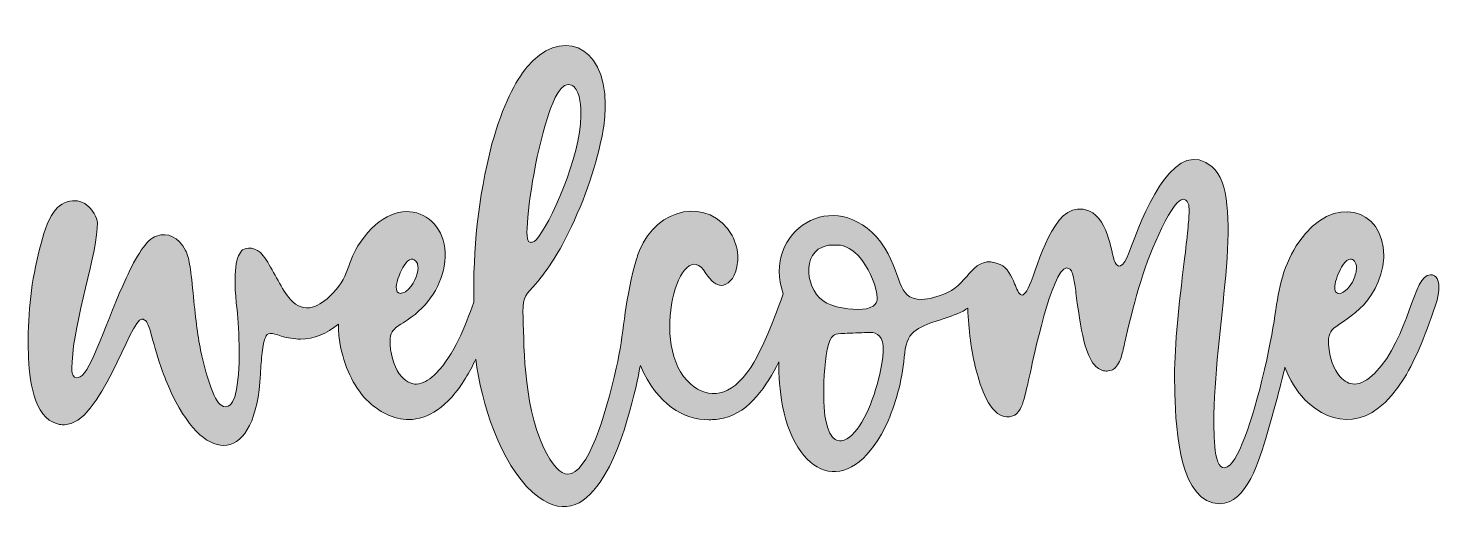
# Model space of a CAD drawing. Header units: inches. Extents: x 7.62 to 17.33, y 15.24 to 18.61.
import ezdxf

# ---------------------------------------------------------------- set-up
doc = ezdxf.new("R2010")
doc.units = ezdxf.units.IN
doc.header["$MEASUREMENT"] = 0
doc.layers.add('Design', color=7, linetype='Continuous', lineweight=0)

msp = doc.modelspace()

# ---------------------------------------------------------------- hatches: boundary and pattern name
at = {"layer": 'Design', "true_color": 0x814415, "transparency": 33554687}
h = msp.add_hatch(color=36, dxfattribs=at)
h.dxf.hatch_style = 2
edge = h.paths.add_edge_path()
edge.add_spline(control_points=[(13.4617, 16.1561), (13.4109, 15.9722), (13.316, 15.7815), (13.2162, 15.7692), (13.2114, 15.7734), (13.141, 15.739), (13.1061, 15.9206), (13.0844, 16.0073), (13.0879, 16.4452), (13.1612, 16.4941), (13.1703, 16.5002), (13.1871, 16.5044), (13.2116, 16.5067), (13.219, 16.5074), (13.2792, 16.5104), (13.3386, 16.5116), (13.4335, 16.5135), (13.5757, 16.5692), (13.4617, 16.1561)], knot_values=[0, 0, 0, 0, 1, 1, 1, 2, 2, 2, 3, 3, 3, 4, 4, 4, 5, 5, 5, 6, 6, 6, 6], degree=3, periodic=0)
edge = h.paths.add_edge_path()
edge.add_spline(control_points=[(13.1176, 17.1124), (13.1383, 17.1168), (13.1982, 17.1172), (13.2208, 17.1124), (13.2561, 17.1047), (13.3185, 17.0689), (13.3653, 17.0011), (13.41, 16.9351), (13.4617, 16.8283), (13.4617, 16.7487), (13.4606, 16.7466), (13.4698, 16.6951), (13.3882, 16.6776), (13.3206, 16.6663), (13.2024, 16.6748), (13.1153, 16.7166), (12.9703, 16.7889), (12.9276, 17.0715), (13.1176, 17.1124)], knot_values=[0, 0, 0, 0, 1, 1, 1, 2, 2, 2, 3, 3, 3, 4, 4, 4, 5, 5, 5, 6, 6, 6, 6], degree=3, periodic=0)
edge = h.paths.add_edge_path()
edge.add_spline(control_points=[(10.2041, 16.9759), (10.2375, 17.0212), (10.2689, 17.0395), (10.2958, 16.9896), (10.2989, 16.9805), (10.3004, 16.9697), (10.3004, 16.9575), (10.3004, 16.9133), (10.2736, 16.8369), (10.2132, 16.7946), (10.1995, 16.787), (10.188, 16.7832), (10.1788, 16.7832), (10.1605, 16.7832), (10.1505, 16.7984), (10.149, 16.829), (10.1524, 16.8666), (10.1825, 16.9409), (10.2041, 16.9759)], knot_values=[0, 0, 0, 0, 1, 1, 1, 2, 2, 2, 3, 3, 3, 4, 4, 4, 5, 5, 5, 6, 6, 6, 6], degree=3, periodic=0)
edge = h.paths.add_edge_path()
edge.add_spline(control_points=[(11.1917, 17.991), (11.2131, 18.0571), (11.2665, 18.2193), (11.335, 18.2193), (11.3546, 18.2193), (11.3631, 18.2165), (11.3763, 18.2032), (11.418, 18.1639), (11.4222, 18.0612), (11.4222, 18.0036), (11.4222, 17.7288), (11.2055, 17.2492), (11.1148, 17.1525), (11.0937, 17.1314), (11.0802, 17.1348), (11.0781, 17.1342), (11.0505, 17.1342), (11.0506, 17.1748), (11.0506, 17.203), (11.0506, 17.3503), (11.1079, 17.7332), (11.1917, 17.991)], knot_values=[0, 0, 0, 0, 1, 1, 1, 2, 2, 2, 3, 3, 3, 4, 4, 4, 5, 5, 5, 6, 6, 6, 7, 7, 7, 7], degree=3, periodic=0)
edge = h.paths.add_edge_path()
edge.add_spline(control_points=[(16.6153, 16.8469), (16.6236, 16.8913), (16.6491, 16.9475), (16.6665, 16.9758), (16.6879, 17.0049), (16.7063, 17.0194), (16.7216, 17.0194), (16.7391, 17.0194), (16.7629, 17.0005), (16.7629, 16.9575), (16.7629, 16.9361), (16.756, 16.9089), (16.7422, 16.876), (16.7255, 16.8362), (16.6804, 16.7832), (16.6413, 16.7832), (16.613, 16.7832), (16.6086, 16.8112), (16.6153, 16.8469)], knot_values=[0, 0, 0, 0, 1, 1, 1, 2, 2, 2, 3, 3, 3, 4, 4, 4, 5, 5, 5, 6, 6, 6, 6], degree=3, periodic=0)
edge = h.paths.add_edge_path()
edge.add_spline(control_points=[(17.2722, 16.9116), (17.149, 16.9116), (17.1334, 16.4865), (16.889, 16.2349), (16.8386, 16.1844), (16.7919, 16.1592), (16.7491, 16.1592), (16.7139, 16.1592), (16.681, 16.176), (16.6505, 16.2096), (16.6046, 16.2632), (16.5778, 16.3373), (16.5702, 16.4322), (16.5702, 16.4322), (16.5702, 16.4551), (16.5702, 16.4551), (16.5702, 16.4811), (16.5751, 16.5025), (16.5851, 16.5193), (16.6249, 16.5868), (16.88, 16.651), (16.9441, 16.9713), (16.9487, 16.9973), (16.951, 17.0217), (16.951, 17.0447), (16.951, 17.3643), (16.6019, 17.4804), (16.366, 17.1364), (16.3169, 17.0649), (16.2791, 16.9844), (16.2526, 16.8951), (16.2036, 16.7301), (16.2121, 16.5942), (16.1118, 16.1861), (16.0293, 15.8504), (15.9243, 15.5574), (15.8406, 15.5857), (15.7678, 15.608), (15.7832, 15.9116), (15.781, 15.9504), (15.7934, 16.5881), (16.0015, 17.4553), (15.7695, 17.6526), (15.5255, 17.8588), (15.3233, 17.4061), (15.2144, 17.1112), (15.189, 17.0442), (15.1491, 16.9305), (15.1077, 16.9839), (15.0717, 17.0298), (15.0652, 17.2894), (14.9207, 17.3498), (14.6981, 17.4426), (14.5932, 17.0495), (14.5215, 16.8653), (14.4921, 16.7898), (14.4714, 16.7675), (14.4547, 16.7721), (14.4364, 16.7771), (14.423, 16.8145), (14.4084, 16.8495), (14.3873, 16.9001), (14.3602, 16.9608), (14.3082, 16.9828), (14.1206, 17.0598), (14.0994, 16.8531), (13.9457, 16.79), (13.8769, 16.7579), (13.818, 16.7419), (13.7691, 16.7419), (13.5832, 16.7419), (13.6489, 16.9118), (13.4869, 17.1364), (13.17, 17.54), (12.6631, 17.2056), (12.8155, 16.7809), (12.805, 16.7544), (12.7038, 16.448), (12.5911, 16.2739), (12.4549, 16.0636), (12.2989, 16.0551), (12.1793, 16.158), (11.8793, 16.4156), (12.1094, 17.2093), (12.2825, 16.9208), (12.3207, 16.8657), (12.3559, 16.8382), (12.388, 16.8382), (12.4276, 16.8382), (12.4796, 16.8756), (12.4959, 16.9667), (12.5005, 16.9866), (12.5028, 17.0064), (12.5028, 17.0263), (12.5028, 17.0783), (12.4897, 17.1303), (12.4637, 17.1823), (12.3048, 17.4548), (11.9421, 17.3725), (11.826, 17.0791), (11.8134, 17.047), (11.8026, 17.0141), (11.7936, 16.9805), (11.717, 16.6951), (11.7216, 16.5121), (11.6659, 16.2692), (11.59, 15.9383), (11.4697, 15.5398), (11.3327, 15.5398), (11.2807, 15.5398), (11.2249, 15.6009), (11.1653, 15.7233), (11.0186, 16.042), (11.0312, 16.4592), (11.023, 16.657), (11.023, 16.7646), (11.0457, 16.7749), (11.111, 16.8496), (11.1396, 16.8822), (11.1762, 16.9271), (11.2226, 16.9977), (11.2593, 17.0535), (11.2968, 17.1204), (11.335, 17.1984), (11.4528, 17.4355), (11.5331, 17.6725), (11.5759, 17.9096), (11.5851, 17.9707), (11.5897, 18.0274), (11.5897, 18.0794), (11.5897, 18.5098), (11.2697, 18.607), (11.0506, 18.3395), (10.9711, 18.2425), (10.8856, 18.0808), (10.8097, 17.8109), (10.7115, 17.4308), (10.6803, 17.0858), (10.6842, 16.7221), (10.6245, 16.5547), (10.5495, 16.3615), (10.4265, 16.2349), (10.3469, 16.1552), (10.2643, 16.1256), (10.1879, 16.2097), (10.1421, 16.2632), (10.1153, 16.3373), (10.1076, 16.4322), (10.1076, 16.4322), (10.1076, 16.4551), (10.1076, 16.4551), (10.1076, 16.4811), (10.1126, 16.5025), (10.1226, 16.5193), (10.1325, 16.5362), (10.1573, 16.5568), (10.1971, 16.5813), (10.3572, 16.676), (10.4499, 16.8129), (10.4816, 16.9713), (10.5431, 17.3194), (10.1676, 17.5216), (9.9035, 17.1364), (9.8081, 16.9974), (9.8344, 16.896), (9.689, 16.7598), (9.6114, 16.6871), (9.4987, 16.6299), (9.4013, 16.7662), (9.3413, 16.8503), (9.2891, 16.9694), (9.2349, 17.0424), (9.1865, 17.1077), (9.1129, 17.0995), (9.0924, 17.0824), (9.0494, 17.0464), (9.0223, 16.9375), (9.0547, 16.6708), (9.0695, 16.5366), (9.0813, 16.2414), (9.0443, 16.0915), (9.0145, 15.9706), (8.9349, 15.9742), (8.8872, 16.1041), (8.852, 16.1928), (8.8241, 16.2892), (8.8035, 16.3932), (8.7828, 16.4972), (8.7656, 16.6287), (8.7519, 16.7878), (8.7427, 16.8765), (8.7346, 16.9415), (8.7278, 16.9828), (8.7209, 17.0241), (8.7113, 17.0562), (8.6991, 17.0791), (8.6512, 17.1709), (8.5784, 17.2043), (8.4995, 17.1778), (8.4303, 17.1545), (8.3589, 17.0356), (8.2907, 16.8884), (8.1628, 16.6128), (8.0459, 16.2383), (7.9742, 16.2097), (7.9563, 16.199), (7.9369, 16.1996), (7.926, 16.2188), (7.9129, 16.2383), (7.9164, 16.2749), (7.9191, 16.3129), (7.9268, 16.5786), (8.1005, 17.0831), (8.0923, 17.2695), (8.0915, 17.2863), (8.0843, 17.307), (8.0705, 17.3315), (8.0167, 17.4301), (7.9023, 17.4531), (7.8159, 17.3705), (7.7564, 17.307), (7.7303, 17.2172), (7.7057, 17.1273), (7.6461, 16.9147), (7.6163, 16.6952), (7.6163, 16.4689), (7.6163, 16.4689), (7.6163, 16.4047), (7.6163, 16.4047), (7.6206, 16.2371), (7.6371, 15.9673), (7.7883, 15.8965), (7.8322, 15.8759), (7.8617, 15.8798), (7.8663, 15.8793), (8.116, 15.8793), (8.3192, 16.6066), (8.3986, 16.6066), (8.4047, 16.6066), (8.4108, 16.6043), (8.4169, 16.5997), (8.4534, 16.5905), (8.476, 16.4208), (8.5408, 16.2464), (8.5607, 16.1928), (8.5836, 16.1378), (8.6096, 16.0812), (8.73, 15.8347), (8.8695, 15.7216), (8.9845, 15.7384), (9.1067, 15.7561), (9.2012, 15.9208), (9.2153, 16.228), (9.2183, 16.28), (9.2222, 16.3293), (9.2267, 16.376), (9.2313, 16.4226), (9.239, 16.4574), (9.2497, 16.4804), (9.2558, 16.4972), (9.2665, 16.5064), (9.2818, 16.5079), (9.2818, 16.5079), (9.2864, 16.5079), (9.2864, 16.5079), (9.3016, 16.5079), (9.3254, 16.5018), (9.3575, 16.4895), (9.4034, 16.4758), (9.4477, 16.4689), (9.4906, 16.4689), (9.5854, 16.4689), (9.6725, 16.5036), (9.7521, 16.5723), (9.7521, 16.5691), (9.7521, 16.5664), (9.7521, 16.5629), (9.7521, 16.5262), (9.7552, 16.4873), (9.7612, 16.4459), (9.7919, 16.2808), (9.853, 16.1492), (9.9448, 16.0514), (10.0315, 15.9675), (10.1323, 15.9145), (10.2378, 15.9151), (10.3669, 15.9159), (10.5029, 15.9971), (10.6284, 16.2005), (10.6521, 16.2394), (10.6753, 16.2828), (10.6982, 16.3296), (10.7355, 16.0342), (10.8656, 15.6127), (11.0895, 15.4159), (11.2872, 15.2396), (11.4402, 15.3175), (11.5545, 15.4841), (11.7368, 15.7497), (11.8209, 16.2406), (11.8315, 16.2869), (11.948, 16.0163), (12.1302, 15.9137), (12.3031, 15.9137), (12.3367, 15.9137), (12.3704, 15.9176), (12.404, 15.9252), (12.5882, 15.9687), (12.7008, 16.1475), (12.7852, 16.3116), (12.7837, 16.2148), (12.791, 16.1159), (12.8101, 16.0078), (12.9189, 15.48), (13.3002, 15.3768), (13.5373, 15.9069), (13.6, 16.0506), (13.6383, 16.2066), (13.652, 16.3748), (13.6597, 16.4498), (13.6857, 16.5018), (13.73, 16.5308), (13.7744, 16.5599), (13.8279, 16.5828), (13.8906, 16.5997), (13.9442, 16.6149), (13.9985, 16.6356), (14.0535, 16.6616), (14.065, 16.668), (14.0758, 16.6742), (14.0865, 16.6803), (14.0903, 16.5314), (14.1095, 16.3894), (14.1441, 16.2544), (14.1733, 16.1404), (14.2355, 15.9426), (14.3517, 15.9344), (14.3571, 15.9349), (14.3833, 15.9315), (14.4091, 15.9459), (14.4505, 15.9735), (14.4659, 16.0275), (14.4791, 16.0778), (14.4905, 16.1214), (14.5055, 16.1868), (14.5238, 16.2739), (14.5515, 16.3983), (14.6878, 17.0261), (14.7853, 16.953), (14.793, 16.9484), (14.7991, 16.9407), (14.8037, 16.93), (14.8083, 16.9193), (14.8129, 16.9013), (14.8175, 16.8761), (14.8221, 16.8509), (14.8274, 16.8153), (14.8335, 16.7694), (14.8519, 16.618), (14.8717, 16.5048), (14.8932, 16.4299), (14.9146, 16.355), (14.9398, 16.3052), (14.9689, 16.2808), (14.9918, 16.2594), (15.0155, 16.2487), (15.04, 16.2487), (15.0461, 16.2487), (15.0583, 16.251), (15.0767, 16.2556), (15.0951, 16.2602), (15.1134, 16.28), (15.1317, 16.3152), (15.1363, 16.3228), (15.1424, 16.3419), (15.1501, 16.3726), (15.1577, 16.4031), (15.1662, 16.4383), (15.1754, 16.4781), (15.2357, 16.7427), (15.3029, 16.9909), (15.4231, 17.2351), (15.4873, 17.3651), (15.5363, 17.4301), (15.5699, 17.4301), (15.5797, 17.4301), (15.5964, 17.4212), (15.6043, 17.4014), (15.6089, 17.39), (15.6108, 17.3701), (15.61, 17.3418), (15.6093, 17.3135), (15.6062, 17.2722), (15.6009, 17.2179), (15.5955, 17.1636), (15.5875, 17.0921), (15.5768, 17.0034), (15.5398, 16.7018), (15.5103, 16.4426), (15.5103, 16.212), (15.5103, 16.1722), (15.511, 16.1332), (15.5125, 16.0949), (15.5161, 15.8296), (15.5546, 15.3356), (15.82, 15.3356), (16.0083, 15.3356), (16.0953, 15.6417), (16.1457, 15.8105), (16.1945, 15.9739), (16.249, 16.184), (16.2705, 16.2759), (16.304, 16.1878), (16.3496, 16.1129), (16.4072, 16.0514), (16.6, 15.8649), (16.8628, 15.8309), (17.0909, 16.2005), (17.1719, 16.3335), (17.2476, 16.5125), (17.318, 16.7373), (17.3256, 16.7725), (17.3294, 16.8023), (17.3294, 16.8268), (17.3295, 16.8705), (17.3159, 16.9116), (17.2722, 16.9116)], knot_values=[0, 0, 0, 0, 1, 1, 1, 2, 2, 2, 3, 3, 3, 4, 4, 4, 5, 5, 5, 6, 6, 6, 7, 7, 7, 8, 8, 8, 9, 9, 9, 10, 10, 10, 11, 11, 11, 12, 12, 12, 13, 13, 13, 14, 14, 14, 15, 15, 15, 16, 16, 16, 17, 17, 17, 18, 18, 18, 19, 19, 19, 20, 20, 20, 21, 21, 21, 22, 22, 22, 23, 23, 23, 24, 24, 24, 25, 25, 25, 26, 26, 26, 27, 27, 27, 28, 28, 28, 29, 29, 29, 30, 30, 30, 31, 31, 31, 32, 32, 32, 33, 33, 33, 34, 34, 34, 35, 35, 35, 36, 36, 36, 37, 37, 37, 38, 38, 38, 39, 39, 39, 40, 40, 40, 41, 41, 41, 42, 42, 42, 43, 43, 43, 44, 44, 44, 45, 45, 45, 46, 46, 46, 47, 47, 47, 48, 48, 48, 49, 49, 49, 50, 50, 50, 51, 51, 51, 52, 52, 52, 53, 53, 53, 54, 54, 54, 55, 55, 55, 56, 56, 56, 57, 57, 57, 58, 58, 58, 59, 59, 59, 60, 60, 60, 61, 61, 61, 62, 62, 62, 63, 63, 63, 64, 64, 64, 65, 65, 65, 66, 66, 66, 67, 67, 67, 68, 68, 68, 69, 69, 69, 70, 70, 70, 71, 71, 71, 72, 72, 72, 73, 73, 73, 74, 74, 74, 75, 75, 75, 76, 76, 76, 77, 77, 77, 78, 78, 78, 79, 79, 79, 80, 80, 80, 81, 81, 81, 82, 82, 82, 83, 83, 83, 84, 84, 84, 85, 85, 85, 86, 86, 86, 87, 87, 87, 88, 88, 88, 89, 89, 89, 90, 90, 90, 91, 91, 91, 92, 92, 92, 93, 93, 93, 94, 94, 94, 95, 95, 95, 96, 96, 96, 97, 97, 97, 98, 98, 98, 99, 99, 99, 100, 100, 100, 101, 101, 101, 102, 102, 102, 103, 103, 103, 104, 104, 104, 105, 105, 105, 106, 106, 106, 107, 107, 107, 108, 108, 108, 109, 109, 109, 110, 110, 110, 111, 111, 111, 112, 112, 112, 113, 113, 113, 114, 114, 114, 115, 115, 115, 116, 116, 116, 117, 117, 117, 118, 118, 118, 119, 119, 119, 120, 120, 120, 121, 121, 121, 122, 122, 122, 123, 123, 123, 124, 124, 124, 125, 125, 125, 126, 126, 126, 127, 127, 127, 128, 128, 128, 129, 129, 129, 130, 130, 130, 131, 131, 131, 132, 132, 132, 133, 133, 133, 134, 134, 134, 135, 135, 135, 136, 136, 136, 137, 137, 137, 138, 138, 138, 139, 139, 139, 140, 140, 140, 141, 141, 141, 142, 142, 142, 142], degree=3, periodic=0)

# ---------------------------------------------------------------- linework, layer by layer
at = {"layer": 'Design'}
for points, knots in [([(17.2722, 16.9116), (17.149, 16.9116), (17.1334, 16.4865), (16.889, 16.2349), (16.8386, 16.1844), (16.7919, 16.1592), (16.7491, 16.1592), (16.7139, 16.1592), (16.681, 16.176), (16.6505, 16.2096), (16.6046, 16.2632), (16.5778, 16.3373), (16.5702, 16.4322), (16.5702, 16.4322), (16.5702, 16.4551), (16.5702, 16.4551), (16.5702, 16.4811), (16.5751, 16.5025), (16.5851, 16.5193), (16.6249, 16.5868), (16.88, 16.651), (16.9441, 16.9713), (16.9487, 16.9973), (16.951, 17.0217), (16.951, 17.0447), (16.951, 17.3643), (16.6019, 17.4804), (16.366, 17.1364), (16.3169, 17.0649), (16.2791, 16.9844), (16.2526, 16.8951), (16.2036, 16.7301), (16.2121, 16.5942), (16.1118, 16.1861), (16.0293, 15.8504), (15.9243, 15.5574), (15.8406, 15.5857), (15.7678, 15.608), (15.7832, 15.9116), (15.781, 15.9504), (15.7934, 16.5881), (16.0015, 17.4553), (15.7695, 17.6526), (15.5255, 17.8588), (15.3233, 17.4061), (15.2144, 17.1112), (15.189, 17.0442), (15.1491, 16.9305), (15.1077, 16.9839), (15.0717, 17.0298), (15.0652, 17.2894), (14.9207, 17.3498), (14.6981, 17.4426), (14.5932, 17.0495), (14.5215, 16.8653), (14.4921, 16.7898), (14.4714, 16.7675), (14.4547, 16.7721), (14.4364, 16.7771), (14.423, 16.8145), (14.4084, 16.8495), (14.3873, 16.9001), (14.3602, 16.9608), (14.3082, 16.9828), (14.1206, 17.0598), (14.0994, 16.8531), (13.9457, 16.79), (13.8769, 16.7579), (13.818, 16.7419), (13.7691, 16.7419), (13.5832, 16.7419), (13.6489, 16.9118), (13.4869, 17.1364), (13.17, 17.54), (12.6631, 17.2056), (12.8155, 16.7809), (12.805, 16.7544), (12.7038, 16.448), (12.5911, 16.2739), (12.4549, 16.0636), (12.2989, 16.0551), (12.1793, 16.158), (11.8793, 16.4156), (12.1094, 17.2093), (12.2825, 16.9208), (12.3207, 16.8657), (12.3559, 16.8382), (12.388, 16.8382), (12.4276, 16.8382), (12.4796, 16.8756), (12.4959, 16.9667), (12.5005, 16.9866), (12.5028, 17.0064), (12.5028, 17.0263), (12.5028, 17.0783), (12.4897, 17.1303), (12.4637, 17.1823), (12.3048, 17.4548), (11.9421, 17.3725), (11.826, 17.0791), (11.8134, 17.047), (11.8026, 17.0141), (11.7936, 16.9805), (11.717, 16.6951), (11.7216, 16.5121), (11.6659, 16.2692), (11.59, 15.9383), (11.4697, 15.5398), (11.3327, 15.5398), (11.2807, 15.5398), (11.2249, 15.6009), (11.1653, 15.7233), (11.0186, 16.042), (11.0312, 16.4592), (11.023, 16.657), (11.023, 16.7646), (11.0457, 16.7749), (11.111, 16.8496), (11.1396, 16.8822), (11.1762, 16.9271), (11.2226, 16.9977), (11.2593, 17.0535), (11.2968, 17.1204), (11.335, 17.1984), (11.4528, 17.4355), (11.5331, 17.6725), (11.5759, 17.9096), (11.5851, 17.9707), (11.5897, 18.0274), (11.5897, 18.0794), (11.5897, 18.5098), (11.2697, 18.607), (11.0506, 18.3395), (10.9711, 18.2425), (10.8856, 18.0808), (10.8097, 17.8109), (10.7115, 17.4308), (10.6803, 17.0858), (10.6842, 16.7221), (10.6245, 16.5547), (10.5495, 16.3615), (10.4265, 16.2349), (10.3469, 16.1552), (10.2643, 16.1256), (10.1879, 16.2097), (10.1421, 16.2632), (10.1153, 16.3373), (10.1076, 16.4322), (10.1076, 16.4322), (10.1076, 16.4551), (10.1076, 16.4551), (10.1076, 16.4811), (10.1126, 16.5025), (10.1226, 16.5193), (10.1325, 16.5362), (10.1573, 16.5568), (10.1971, 16.5813), (10.3572, 16.676), (10.4499, 16.8129), (10.4816, 16.9713), (10.5431, 17.3194), (10.1676, 17.5216), (9.9035, 17.1364), (9.8081, 16.9974), (9.8344, 16.896), (9.689, 16.7598), (9.6114, 16.6871), (9.4987, 16.6299), (9.4013, 16.7662), (9.3413, 16.8503), (9.2891, 16.9694), (9.2349, 17.0424), (9.1865, 17.1077), (9.1129, 17.0995), (9.0924, 17.0824), (9.0494, 17.0464), (9.0223, 16.9375), (9.0547, 16.6708), (9.0695, 16.5366), (9.0813, 16.2414), (9.0443, 16.0915), (9.0145, 15.9706), (8.9349, 15.9742), (8.8872, 16.1041), (8.852, 16.1928), (8.8241, 16.2892), (8.8035, 16.3932), (8.7828, 16.4972), (8.7656, 16.6287), (8.7519, 16.7878), (8.7427, 16.8765), (8.7346, 16.9415), (8.7278, 16.9828), (8.7209, 17.0241), (8.7113, 17.0562), (8.6991, 17.0791), (8.6512, 17.1709), (8.5784, 17.2043), (8.4995, 17.1778), (8.4303, 17.1545), (8.3589, 17.0356), (8.2907, 16.8884), (8.1628, 16.6128), (8.0459, 16.2383), (7.9742, 16.2097), (7.9563, 16.199), (7.9369, 16.1996), (7.926, 16.2188), (7.9129, 16.2383), (7.9164, 16.2749), (7.9191, 16.3129), (7.9268, 16.5786), (8.1005, 17.0831), (8.0923, 17.2695), (8.0915, 17.2863), (8.0843, 17.307), (8.0705, 17.3315), (8.0167, 17.4301), (7.9023, 17.4531), (7.8159, 17.3705), (7.7564, 17.307), (7.7303, 17.2172), (7.7057, 17.1273), (7.6461, 16.9147), (7.6163, 16.6952), (7.6163, 16.4689), (7.6163, 16.4689), (7.6163, 16.4047), (7.6163, 16.4047), (7.6206, 16.2371), (7.6371, 15.9673), (7.7883, 15.8965), (7.8322, 15.8759), (7.8617, 15.8798), (7.8663, 15.8793), (8.116, 15.8793), (8.3192, 16.6066), (8.3986, 16.6066), (8.4047, 16.6066), (8.4108, 16.6043), (8.4169, 16.5997), (8.4534, 16.5905), (8.476, 16.4208), (8.5408, 16.2464), (8.5607, 16.1928), (8.5836, 16.1378), (8.6096, 16.0812), (8.73, 15.8347), (8.8695, 15.7216), (8.9845, 15.7384), (9.1067, 15.7561), (9.2012, 15.9208), (9.2153, 16.228), (9.2183, 16.28), (9.2222, 16.3293), (9.2267, 16.376), (9.2313, 16.4226), (9.239, 16.4574), (9.2497, 16.4804), (9.2558, 16.4972), (9.2665, 16.5064), (9.2818, 16.5079), (9.2818, 16.5079), (9.2864, 16.5079), (9.2864, 16.5079), (9.3016, 16.5079), (9.3254, 16.5018), (9.3575, 16.4895), (9.4034, 16.4758), (9.4477, 16.4689), (9.4906, 16.4689), (9.5854, 16.4689), (9.6725, 16.5036), (9.7521, 16.5723), (9.7521, 16.5691), (9.7521, 16.5664), (9.7521, 16.5629), (9.7521, 16.5262), (9.7552, 16.4873), (9.7612, 16.4459), (9.7919, 16.2808), (9.853, 16.1492), (9.9448, 16.0514), (10.0315, 15.9675), (10.1323, 15.9145), (10.2378, 15.9151), (10.3669, 15.9159), (10.5029, 15.9971), (10.6284, 16.2005), (10.6521, 16.2394), (10.6753, 16.2828), (10.6982, 16.3296), (10.7355, 16.0342), (10.8656, 15.6127), (11.0895, 15.4159), (11.2872, 15.2396), (11.4402, 15.3175), (11.5545, 15.4841), (11.7368, 15.7497), (11.8209, 16.2406), (11.8315, 16.2869), (11.948, 16.0163), (12.1302, 15.9137), (12.3031, 15.9137), (12.3367, 15.9137), (12.3704, 15.9176), (12.404, 15.9252), (12.5882, 15.9687), (12.7008, 16.1475), (12.7852, 16.3116), (12.7837, 16.2148), (12.791, 16.1159), (12.8101, 16.0078), (12.9189, 15.48), (13.3002, 15.3768), (13.5373, 15.9069), (13.6, 16.0506), (13.6383, 16.2066), (13.652, 16.3748), (13.6597, 16.4498), (13.6857, 16.5018), (13.73, 16.5308), (13.7744, 16.5599), (13.8279, 16.5828), (13.8906, 16.5997), (13.9442, 16.6149), (13.9985, 16.6356), (14.0535, 16.6616), (14.065, 16.668), (14.0758, 16.6742), (14.0865, 16.6803), (14.0903, 16.5314), (14.1095, 16.3894), (14.1441, 16.2544), (14.1733, 16.1404), (14.2355, 15.9426), (14.3517, 15.9344), (14.3571, 15.9349), (14.3833, 15.9315), (14.4091, 15.9459), (14.4505, 15.9735), (14.4659, 16.0275), (14.4791, 16.0778), (14.4905, 16.1214), (14.5055, 16.1868), (14.5238, 16.2739), (14.5515, 16.3983), (14.6878, 17.0261), (14.7853, 16.953), (14.793, 16.9484), (14.7991, 16.9407), (14.8037, 16.93), (14.8083, 16.9193), (14.8129, 16.9013), (14.8175, 16.8761), (14.8221, 16.8509), (14.8274, 16.8153), (14.8335, 16.7694), (14.8519, 16.618), (14.8717, 16.5048), (14.8932, 16.4299), (14.9146, 16.355), (14.9398, 16.3052), (14.9689, 16.2808), (14.9918, 16.2594), (15.0155, 16.2487), (15.04, 16.2487), (15.0461, 16.2487), (15.0583, 16.251), (15.0767, 16.2556), (15.0951, 16.2602), (15.1134, 16.28), (15.1317, 16.3152), (15.1363, 16.3228), (15.1424, 16.3419), (15.1501, 16.3726), (15.1577, 16.4031), (15.1662, 16.4383), (15.1754, 16.4781), (15.2357, 16.7427), (15.3029, 16.9909), (15.4231, 17.2351), (15.4873, 17.3651), (15.5363, 17.4301), (15.5699, 17.4301), (15.5797, 17.4301), (15.5964, 17.4212), (15.6043, 17.4014), (15.6089, 17.39), (15.6108, 17.3701), (15.61, 17.3418), (15.6093, 17.3135), (15.6062, 17.2722), (15.6009, 17.2179), (15.5955, 17.1636), (15.5875, 17.0921), (15.5768, 17.0034), (15.5398, 16.7018), (15.5103, 16.4426), (15.5103, 16.212), (15.5103, 16.1722), (15.511, 16.1332), (15.5125, 16.0949), (15.5161, 15.8296), (15.5546, 15.3356), (15.82, 15.3356), (16.0083, 15.3356), (16.0953, 15.6417), (16.1457, 15.8105), (16.1945, 15.9739), (16.249, 16.184), (16.2705, 16.2759), (16.304, 16.1878), (16.3496, 16.1129), (16.4072, 16.0514), (16.6, 15.8649), (16.8628, 15.8309), (17.0909, 16.2005), (17.1719, 16.3335), (17.2476, 16.5125), (17.318, 16.7373), (17.3256, 16.7725), (17.3294, 16.8023), (17.3294, 16.8268), (17.3295, 16.8705), (17.3159, 16.9116), (17.2722, 16.9116)], [0, 0, 0, 0, 1, 1, 1, 2, 2, 2, 3, 3, 3, 4, 4, 4, 5, 5, 5, 6, 6, 6, 7, 7, 7, 8, 8, 8, 9, 9, 9, 10, 10, 10, 11, 11, 11, 12, 12, 12, 13, 13, 13, 14, 14, 14, 15, 15, 15, 16, 16, 16, 17, 17, 17, 18, 18, 18, 19, 19, 19, 20, 20, 20, 21, 21, 21, 22, 22, 22, 23, 23, 23, 24, 24, 24, 25, 25, 25, 26, 26, 26, 27, 27, 27, 28, 28, 28, 29, 29, 29, 30, 30, 30, 31, 31, 31, 32, 32, 32, 33, 33, 33, 34, 34, 34, 35, 35, 35, 36, 36, 36, 37, 37, 37, 38, 38, 38, 39, 39, 39, 40, 40, 40, 41, 41, 41, 42, 42, 42, 43, 43, 43, 44, 44, 44, 45, 45, 45, 46, 46, 46, 47, 47, 47, 48, 48, 48, 49, 49, 49, 50, 50, 50, 51, 51, 51, 52, 52, 52, 53, 53, 53, 54, 54, 54, 55, 55, 55, 56, 56, 56, 57, 57, 57, 58, 58, 58, 59, 59, 59, 60, 60, 60, 61, 61, 61, 62, 62, 62, 63, 63, 63, 64, 64, 64, 65, 65, 65, 66, 66, 66, 67, 67, 67, 68, 68, 68, 69, 69, 69, 70, 70, 70, 71, 71, 71, 72, 72, 72, 73, 73, 73, 74, 74, 74, 75, 75, 75, 76, 76, 76, 77, 77, 77, 78, 78, 78, 79, 79, 79, 80, 80, 80, 81, 81, 81, 82, 82, 82, 83, 83, 83, 84, 84, 84, 85, 85, 85, 86, 86, 86, 87, 87, 87, 88, 88, 88, 89, 89, 89, 90, 90, 90, 91, 91, 91, 92, 92, 92, 93, 93, 93, 94, 94, 94, 95, 95, 95, 96, 96, 96, 97, 97, 97, 98, 98, 98, 99, 99, 99, 100, 100, 100, 101, 101, 101, 102, 102, 102, 103, 103, 103, 104, 104, 104, 105, 105, 105, 106, 106, 106, 107, 107, 107, 108, 108, 108, 109, 109, 109, 110, 110, 110, 111, 111, 111, 112, 112, 112, 113, 113, 113, 114, 114, 114, 115, 115, 115, 116, 116, 116, 117, 117, 117, 118, 118, 118, 119, 119, 119, 120, 120, 120, 121, 121, 121, 122, 122, 122, 123, 123, 123, 124, 124, 124, 125, 125, 125, 126, 126, 126, 127, 127, 127, 128, 128, 128, 129, 129, 129, 130, 130, 130, 131, 131, 131, 132, 132, 132, 133, 133, 133, 134, 134, 134, 135, 135, 135, 136, 136, 136, 137, 137, 137, 138, 138, 138, 139, 139, 139, 140, 140, 140, 141, 141, 141, 142, 142, 142, 142]), ([(11.1917, 17.991), (11.2131, 18.0571), (11.2665, 18.2193), (11.335, 18.2193), (11.3546, 18.2193), (11.3631, 18.2165), (11.3763, 18.2032), (11.418, 18.1639), (11.4222, 18.0612), (11.4222, 18.0036), (11.4222, 17.7288), (11.2055, 17.2492), (11.1148, 17.1525), (11.0937, 17.1314), (11.0802, 17.1348), (11.0781, 17.1342), (11.0505, 17.1342), (11.0506, 17.1748), (11.0506, 17.203), (11.0506, 17.3503), (11.1079, 17.7332), (11.1917, 17.991)], [0, 0, 0, 0, 1, 1, 1, 2, 2, 2, 3, 3, 3, 4, 4, 4, 5, 5, 5, 6, 6, 6, 7, 7, 7, 7]), ([(13.1176, 17.1124), (13.1383, 17.1168), (13.1982, 17.1172), (13.2208, 17.1124), (13.2561, 17.1047), (13.3185, 17.0689), (13.3653, 17.0011), (13.41, 16.9351), (13.4617, 16.8283), (13.4617, 16.7487), (13.4606, 16.7466), (13.4698, 16.6951), (13.3882, 16.6776), (13.3206, 16.6663), (13.2024, 16.6748), (13.1153, 16.7166), (12.9703, 16.7889), (12.9276, 17.0715), (13.1176, 17.1124)], [0, 0, 0, 0, 1, 1, 1, 2, 2, 2, 3, 3, 3, 4, 4, 4, 5, 5, 5, 6, 6, 6, 6]), ([(10.2041, 16.9759), (10.2375, 17.0212), (10.2689, 17.0395), (10.2958, 16.9896), (10.2989, 16.9805), (10.3004, 16.9697), (10.3004, 16.9575), (10.3004, 16.9133), (10.2736, 16.8369), (10.2132, 16.7946), (10.1995, 16.787), (10.188, 16.7832), (10.1788, 16.7832), (10.1605, 16.7832), (10.1505, 16.7984), (10.149, 16.829), (10.1524, 16.8666), (10.1825, 16.9409), (10.2041, 16.9759)], [0, 0, 0, 0, 1, 1, 1, 2, 2, 2, 3, 3, 3, 4, 4, 4, 5, 5, 5, 6, 6, 6, 6]), ([(16.6153, 16.8469), (16.6236, 16.8913), (16.6491, 16.9475), (16.6665, 16.9758), (16.6879, 17.0049), (16.7063, 17.0194), (16.7216, 17.0194), (16.7391, 17.0194), (16.7629, 17.0005), (16.7629, 16.9575), (16.7629, 16.9361), (16.756, 16.9089), (16.7422, 16.876), (16.7255, 16.8362), (16.6804, 16.7832), (16.6413, 16.7832), (16.613, 16.7832), (16.6086, 16.8112), (16.6153, 16.8469)], [0, 0, 0, 0, 1, 1, 1, 2, 2, 2, 3, 3, 3, 4, 4, 4, 5, 5, 5, 6, 6, 6, 6]), ([(13.4617, 16.1561), (13.4109, 15.9722), (13.316, 15.7815), (13.2162, 15.7692), (13.2114, 15.7734), (13.141, 15.739), (13.1061, 15.9206), (13.0844, 16.0073), (13.0879, 16.4452), (13.1612, 16.4941), (13.1703, 16.5002), (13.1871, 16.5044), (13.2116, 16.5067), (13.219, 16.5074), (13.2792, 16.5104), (13.3386, 16.5116), (13.4335, 16.5135), (13.5757, 16.5692), (13.4617, 16.1561)], [0, 0, 0, 0, 1, 1, 1, 2, 2, 2, 3, 3, 3, 4, 4, 4, 5, 5, 5, 6, 6, 6, 6])]:
    msp.add_open_spline(points, degree=3, knots=knots, dxfattribs=at)

doc.saveas('drawing.dxf')
